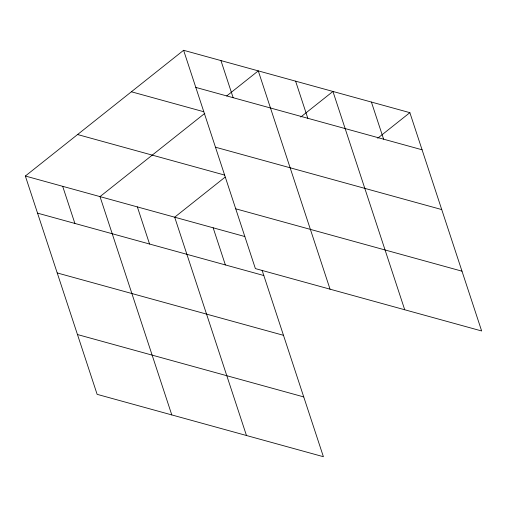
<?xml version="1.0" encoding="UTF-8"?>
<svg xmlns="http://www.w3.org/2000/svg" width="507" height="507" viewBox="0 0 507 507"><rect width="100%" height="100%" fill="white"/><g stroke="black" fill="none" stroke-linecap="round" stroke-linejoin="round"><path stroke-width="0.76" d="M262.113 270.332L323.396 456.712L97.129 394.338L25.35 176.03L183.604 50.288L409.871 112.662L481.65 330.97L255.382 268.596L183.604 50.288M204.828 113.34L100.018 196.615L171.797 414.922M226.699 95.962L258.272 70.872L330.051 289.18M225.089 177.152L174.687 217.199L246.465 435.507M300.759 117.028L332.941 91.456L404.719 309.764M377.69 138.234L409.871 112.662M195.81 87.407L422.078 149.787M131.383 91.78L203.763 111.736M215.469 147.201L441.736 209.575M77.571 134.532L224.626 175.073M235.723 208.802L461.991 271.182M25.35 176.03L244.83 236.535M37.556 213.149L263.824 275.529M57.215 272.943L283.483 335.317M77.47 334.544L303.737 396.924M371.409 102.059L383.615 139.178M295.606 81.164L307.812 118.283M220.938 60.58L233.144 97.699M213.155 227.801L225.362 264.927M137.353 206.907L149.559 244.025M62.684 186.323L74.89 223.441"/></g></svg>
